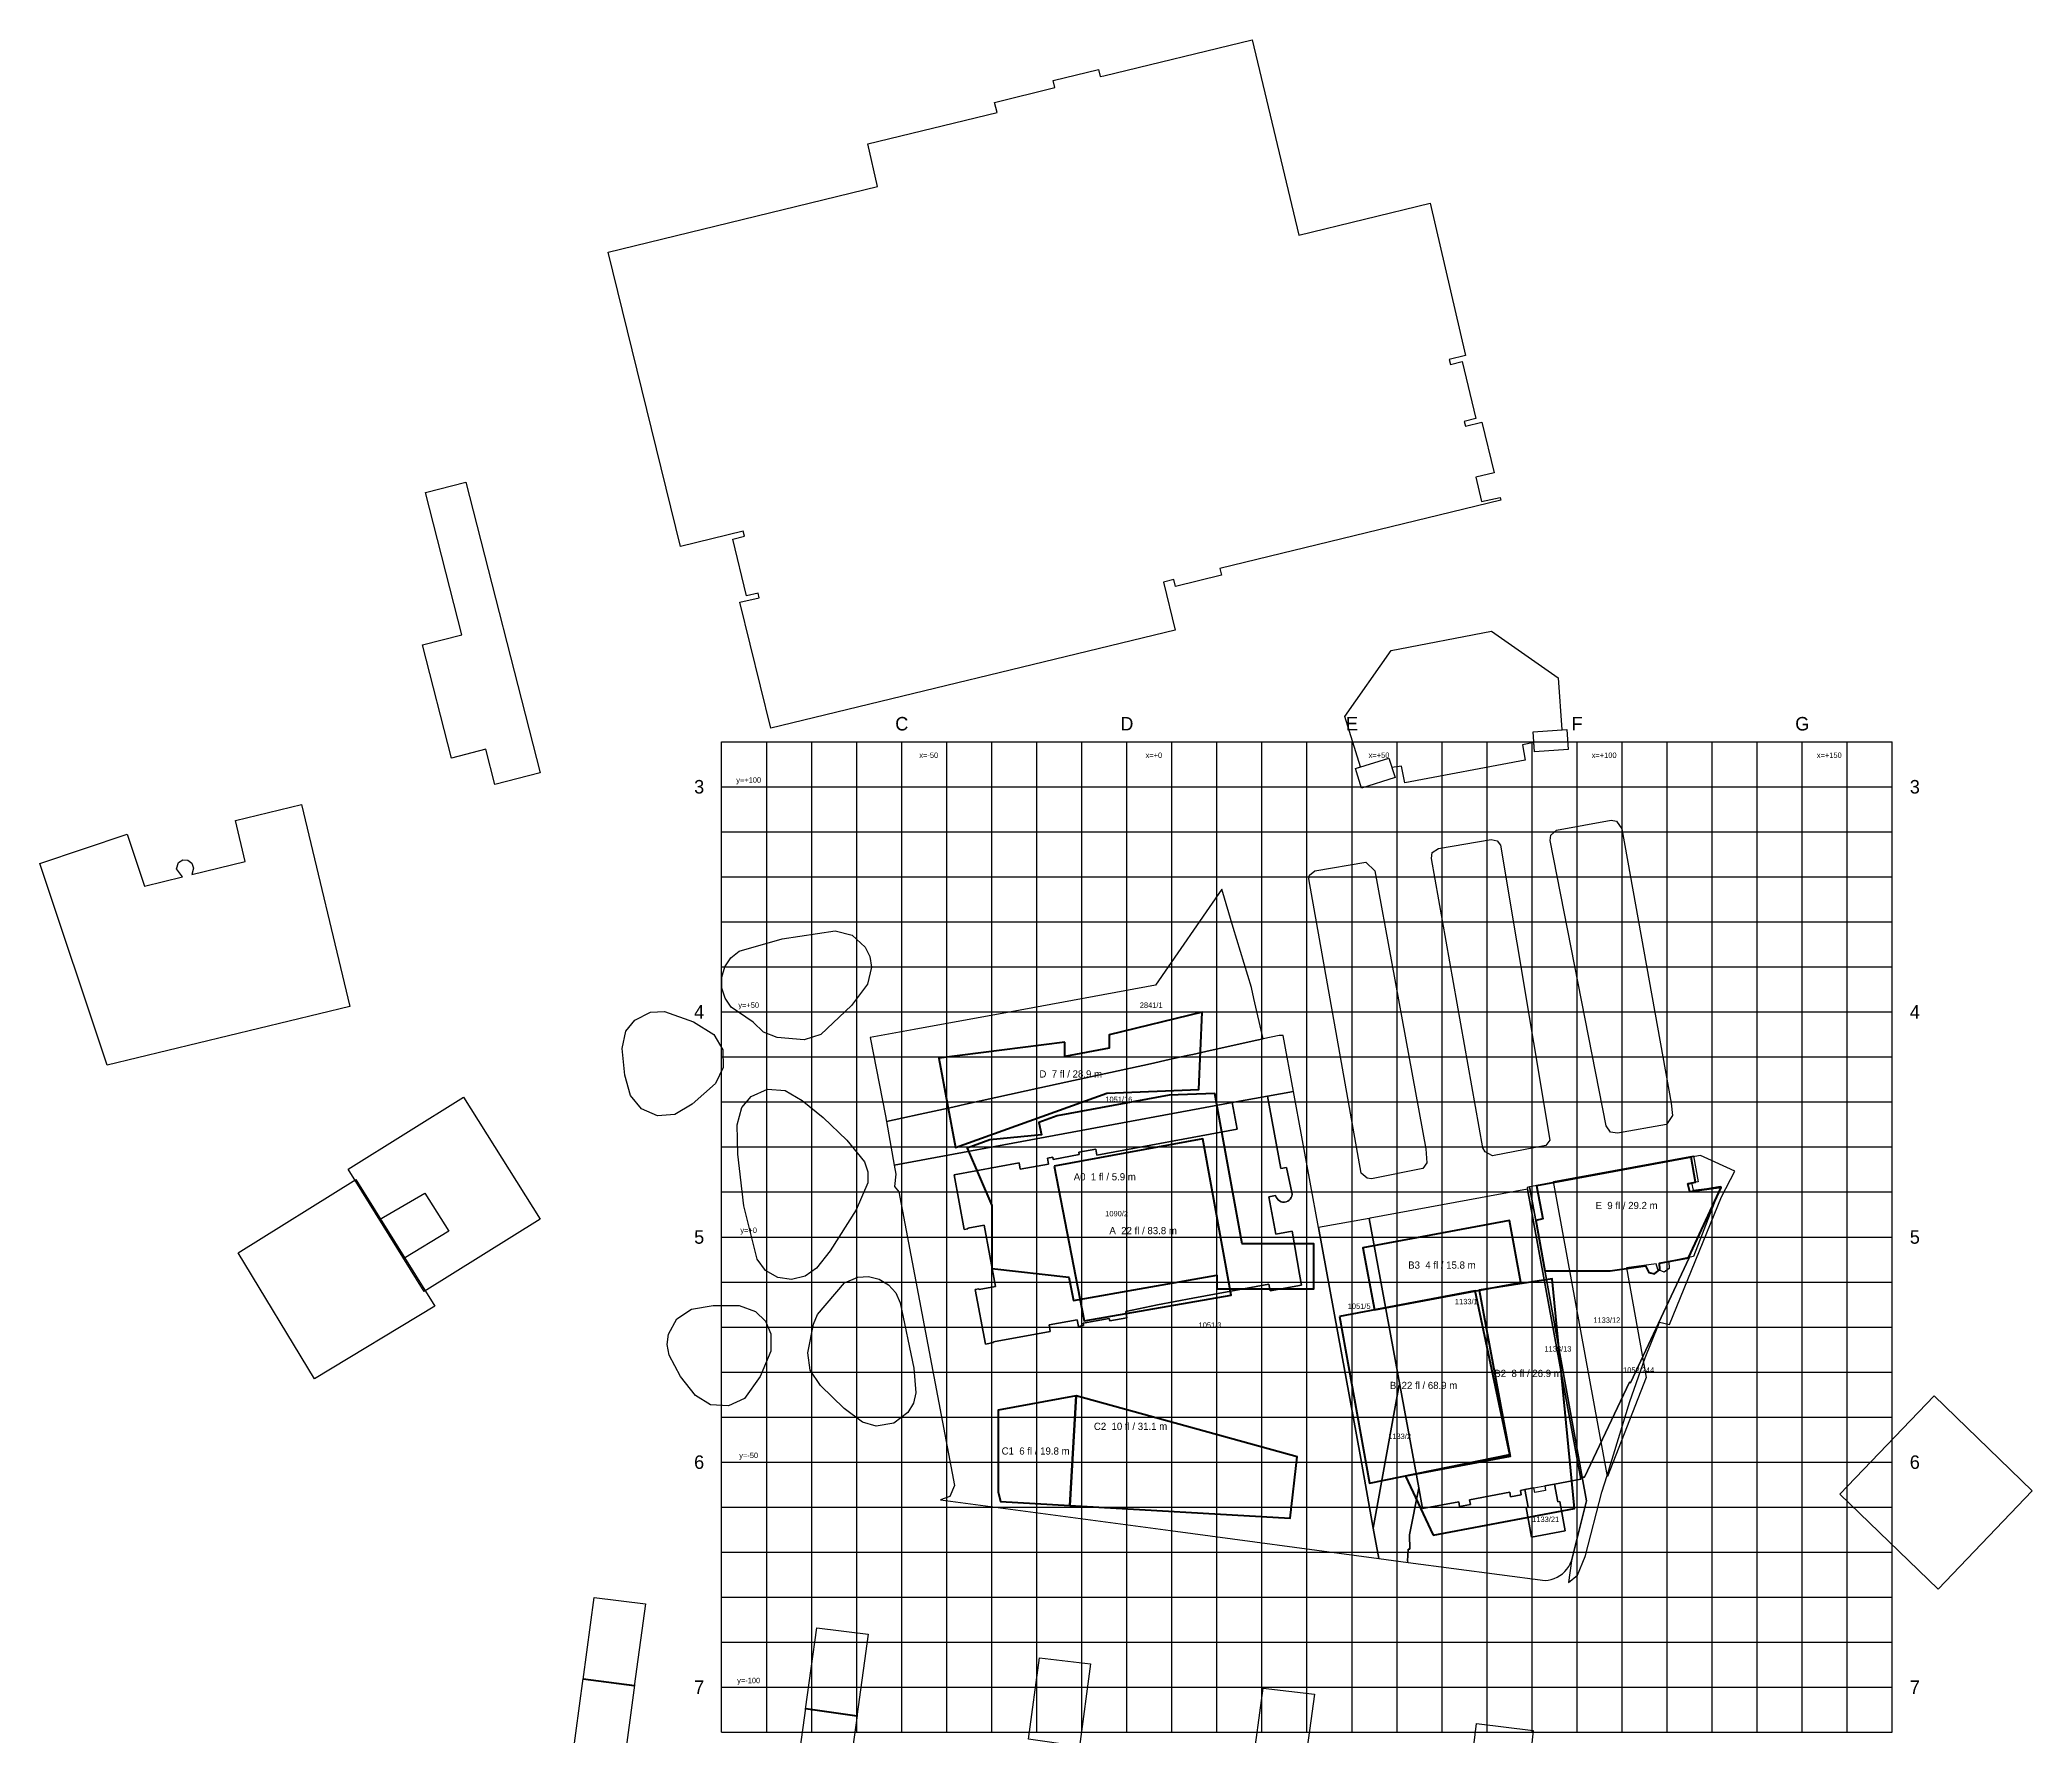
# Model space of a CAD drawing. Header units: metres. Extents: x -241 to 201, y -326 to 266.
# Drawn here: x -241.4 to 201.1, y -110.6 to 265.9 of the extents above; entities that cross this region are included whole.
import ezdxf
from ezdxf.enums import TextEntityAlignment as Align

# ---------------------------------------------------------------- set-up
doc = ezdxf.new("R2010")
doc.units = ezdxf.units.M
for name, color, linetype in [('BUILDING', 5, 'Continuous'), ('CONTEXT', 8, 'Continuous'), ('GRID_MAJOR', 2, 'Continuous'), ('GRID_MINOR', 9, 'Continuous'), ('PARCEL', 6, 'Continuous'), ('TEXT', 250, 'Continuous')]:
    doc.layers.add(name, color=color, linetype=linetype)

msp = doc.modelspace()

# ---------------------------------------------------------------- linework, layer by layer
at = {"layer": 'BUILDING', "lineweight": 50}
for points in [[(-13.78, 43.2987), (-41.7397, 39.6961), (-38.05, 19.89), (-4.47, 31.91), (16.0025, 32.7383), (16.7089, 49.9394), (-3.91, 44.9018), (-3.91, 41.9384), (-13.78, 40.0994)], [(-30, -7), (-12.89, -8.9), (-11.89, -14.08), (20, -8.49), (20, -11.5), (41.5, -11.5), (41.5, -1.5), (25.62, -1.5), (19.57, 31.88), (9.38, 31.47), (-15.47, 26.91), (-19.52, 25.46), (-18.98, 22.7), (-30.42, 21.56), (-35.47, 19.75), (-30, 7)], [(-16.13, 15.74), (-9.5, -18.62), (23.19, -12.89), (16.9, 21.8)], [(90.8, 3.7), (92.84, -7.5), (107.3, -7.5), (115.2, -6.4), (115.9, -7.9), (117.2, -8.2), (118.4, -7.2), (118.3, -5.8), (124.7, -4.6), (132, 11), (125, 10), (124.6, 11.8), (126.3, 12.2), (125.3, 17.7), (91, 11.4), (92.4, 4)], [(54.97, -16.15), (87.51, -10.08), (85.01, 3.69), (52.41, -2.38)], [(47.2387, -17.6285), (53.9098, -54.6502), (85.02, -48.3), (77.36, -11.97)], [(68, -66.2), (99.45, -60.31), (94.48, -9.26), (78.22, -11.81), (85.11, -48.77), (61.86, -53.1)], [(-11.26, -35.24), (-28.57, -38.46), (-28.57, -56.6), (-28.08, -58.73), (-12.67, -59.62)], [(-11.26, -35.24), (-12.67, -59.62), (36.23, -62.45), (37.83, -48.86)]]:
    msp.add_lwpolyline(points, close=True, dxfattribs=at)
at = {"layer": 'CONTEXT'}
for points in [[(-15.99, 255.28), (-16.37, 256.86), (-6.28, 259.33), (-5.9, 257.76), (-5.13, 257.91), (27.85, 265.89), (38.18, 222.48), (67.39, 229.59), (75.24, 195.79), (71.59, 194.91), (71.86, 193.81), (74.45, 194.43), (77.5, 181.81), (74.93, 181.16), (75.21, 180.07), (78.83, 180.98), (81.58, 169.71), (77.49, 168.76), (78.74, 163.34), (82.88, 164.27), (83.02, 163.67), (20.62, 148.5), (20.98, 147.01), (10.81, 144.51), (10.45, 146.04), (8.14, 145.47), (10.72, 134.79), (-79.06, 113.02), (-85.94, 141), (-81.69, 141.95), (-81.92, 143), (-84.49, 142.37), (-87.53, 155), (-84.96, 155.67), (-85.24, 156.78), (-99.15, 153.35), (-115.23, 218.71), (-55.38, 233.35), (-57.55, 242.77), (-28.84, 249.79), (-29.38, 251.98)], [(-155.77, 165.34), (-146.79, 167.64), (-130.29, 103.09), (-140.35, 100.52), (-142.35, 108.34), (-150.01, 106.38), (-156.44, 131.53), (-147.7, 133.76)], [(61.7, 100.84), (60.97, 104.61), (58.86, 104.25), (59.55, 102.04), (52.12, 99.7), (50.75, 104.04), (51.85, 104.39), (48.38, 115.58), (58.72, 130.28), (81, 134.57), (95.82, 124.19), (96.61, 112.66), (97.7, 112.73), (98.01, 108.25), (90.52, 107.75), (90.39, 109.81), (87.84, 109.33), (88.47, 105.93)], [(97.7, 112.73), (98.01, 108.25), (90.52, 107.75), (90.22, 112.23)], [(50.75, 104.04), (58.19, 106.38), (59.55, 102.04), (52.12, 99.7)], [(-207.28, 81.95), (-207.7, 80.49), (-195.81, 83.37), (-197.99, 92.54), (-183.35, 96.08), (-172.6, 51.17), (-226.46, 38.19), (-241.43, 82.97), (-222.06, 89.5), (-218.2, 77.95), (-209.78, 79.99), (-211.06, 81.77), (-210.61, 83.18), (-209.65, 83.77), (-208.53, 83.71), (-207.64, 83.03)], [(94, 88.08), (94.13, 89.23), (95.44, 90.38), (107.56, 92.56), (108.72, 92.33), (109.96, 90.65), (120.88, 29.7), (121.15, 27.01), (119.85, 25.01), (108.95, 23.07), (107.41, 23.32), (106.42, 24.66)], [(79.03, 19.83), (67.66, 84.05), (67.83, 85.4), (69.2, 86.29), (80.91, 88.3), (82.22, 88.02), (82.99, 87.06), (93.91, 21.52), (93.07, 20.29), (81.17, 18), (79.54, 18.88)], [(52.07, 14.2), (40.39, 79.53), (40.53, 80.37), (41.75, 81.34), (53.08, 83.22), (55.04, 81.34), (66.39, 19.6), (66.63, 16.51), (65.72, 15.22), (54.35, 12.95), (53.39, 13.1)], [(-82.97, 47.71), (-87.9, 51.02), (-89.24, 53.01), (-89.95, 55.29), (-89.96, 57.69), (-89.28, 59.98), (-87.95, 61.97), (-86.1, 63.5), (-76.54, 66.25), (-64.76, 67.98), (-60.99, 67.01), (-58.1, 64.4), (-57.08, 62.28), (-56.72, 59.95), (-57.61, 56.16), (-61.17, 51.44), (-67.96, 44.99), (-71.64, 43.79), (-77.65, 44.33), (-80.7, 45.52)], [(-112.12, 41.9), (-111.25, 45.69), (-109.32, 48.17), (-105.84, 49.95), (-102.7, 50.05), (-96.26, 47.78), (-91.72, 44.96), (-89.77, 41.55), (-89.64, 37.63), (-91.36, 34.12), (-96.54, 29.47), (-100.4, 27.21), (-104.26, 26.93), (-107.8, 28.47), (-110.24, 31.46), (-111.48, 35.98)], [(-172.95, 15.06), (-147.31, 31.07), (-130.34, 3.96), (-156.04, -12.09)], [(-86.54, 24.9), (-85.53, 28.74), (-83.46, 31.18), (-79.85, 32.81), (-75.88, 32.53), (-72.11, 30.31), (-67.46, 26.53), (-62.18, 21.52), (-58.26, 16.73), (-57.56, 14.45), (-57.55, 12.06), (-60.12, 6.07), (-65.89, -3.04), (-68.93, -6.92), (-71.45, -8.73), (-74.47, -9.47), (-77.56, -9.02), (-80.24, -7.43), (-82.13, -4.95), (-85.04, 6.93), (-86.44, 18.41)], [(94.76, 12.3), (125.82, 18.02), (126.85, 12.26), (125.39, 12.02), (125.78, 10.41), (131.87, 11.17), (125.83, -4.35), (120.4, -5.47), (120.42, -6.96), (119.35, -7.83), (117.94, -7.24), (117.57, -5.99), (110.95, -6.87), (115.34, -31.18), (106.73, -53.17)], [(-197.41, -3.49), (-171.24, 12.77), (-153.69, -15.37), (-180.41, -31.49)], [(-165.97, 3.86), (-155.89, 9.73), (-150.6, 1.3), (-160.59, -4.79)], [(-70.85, -25.69), (-69.6, -19.36), (-68.7, -17.22), (-62.7, -10.16), (-59.76, -8.91), (-57.35, -8.79), (-55.01, -9.37), (-52.95, -10.62), (-51.34, -12.4), (-50.34, -14.59), (-47.31, -29.11), (-46.86, -34.61), (-47.41, -36.94), (-48.62, -38.99), (-51.76, -41.37), (-55.66, -41.99), (-58.7, -41.11), (-62.8, -38.06), (-68.05, -32.97), (-70.35, -29.55)], [(-86.11, -15.25), (-82.5, -16.54), (-80.29, -18.7), (-79.05, -21.53), (-79.11, -25.37), (-81.47, -30.99), (-84.91, -35.85), (-88.51, -37.52), (-92.47, -37.3), (-95.84, -35.23), (-99.15, -31), (-101.66, -26.21), (-102.07, -23.89), (-101.81, -21.56), (-99.93, -18.16), (-96.68, -16.02), (-91.85, -15.21)], [(201.06, -56.37), (180.17, -78.18), (158.33, -57.14), (179.31, -35.24)], [(-109.4, -99.79), (-120.79, -98.26), (-118.3, -80.06), (-106.91, -81.49)], [(-71.36, -104.9), (-68.89, -86.79), (-57.49, -88.19), (-59.96, -106.5)], [(-10.54, -113.13), (-21.84, -111.52), (-19.4, -93.45), (-8.07, -94.83)], [(-120.75, -98.03), (-109.37, -99.56), (-111.83, -117.82), (-123.21, -116.24)], [(30.28, -100.18), (41.66, -101.57), (39.16, -119.81), (27.8, -118.29)], [(-73.8, -122.84), (-71.32, -104.66), (-59.93, -106.26), (-62.39, -124.45)]]:
    msp.add_lwpolyline(points, close=True, dxfattribs=at)
msp.add_lwpolyline([(74.01, -137.95), (77.65, -108.04), (90.24, -109.63), (88.98, -121.66)], dxfattribs=at)
at = {"layer": 'GRID_MAJOR'}
for p, q in [((-50, -110), (-50, 110)), ((0, -110), (0, 110)), ((50, -110), (50, 110)), ((100, -110), (100, 110)), ((150, -110), (150, 110)), ((-90, 100), (170, 100)), ((-90, 50), (170, 50)), ((-90, 0), (170, 0)), ((-90, -50), (170, -50)), ((-90, -100), (170, -100))]:
    msp.add_line(p, q, dxfattribs=at)
at = {"layer": 'GRID_MINOR'}
for p, q in [((-90, -110), (-90, 110)), ((-90, 110), (170, 110)), ((-80, -110), (-80, 110)), ((-70, -110), (-70, 110)), ((-60, -110), (-60, 110)), ((-40, -110), (-40, 110)), ((-30, -110), (-30, 110)), ((-20, -110), (-20, 110)), ((-10, -110), (-10, 110)), ((10, -110), (10, 110)), ((20, -110), (20, 110)), ((30, -110), (30, 110)), ((40, -110), (40, 110)), ((60, -110), (60, 110)), ((70, -110), (70, 110)), ((80, -110), (80, 110)), ((90, -110), (90, 110)), ((110, -110), (110, 110)), ((120, -110), (120, 110)), ((130, -110), (130, 110)), ((140, -110), (140, 110)), ((160, -110), (160, 110)), ((170, -110), (170, 110)), ((-90, 90), (170, 90)), ((-90, 80), (170, 80)), ((-90, 70), (170, 70)), ((-90, 60), (170, 60)), ((-90, 40), (170, 40)), ((-90, 30), (170, 30)), ((-90, 20), (170, 20)), ((-90, 10), (170, 10)), ((-90, -10), (170, -10)), ((-90, -20), (170, -20)), ((-90, -30), (170, -30)), ((-90, -40), (170, -40)), ((-90, -60), (170, -60)), ((-90, -70), (170, -70)), ((-90, -80), (170, -80)), ((-90, -90), (170, -90)), ((-90, -110), (170, -110))]:
    msp.add_line(p, q, dxfattribs=at)
at = {"layer": 'PARCEL'}
for points in [[(-37.066, 29.205), (-35.851, 29.472), (-19.349, 33.102), (-13.578, 34.37), (5.229, 38.488), (9.422, 39.417), (13.391, 40.285), (14.675, 40.563), (18.507, 41.402), (28.874, 43.684), (30.256, 43.985), (28.205, 52.96), (27.649, 55.388), (23.61, 68.774), (21.056, 77.226), (6.328, 55.911), (-25.722, 50.024), (-47.238, 46.079), (-56.985, 44.285), (-53.609, 26.912), (-53.363, 25.633), (-49.991, 26.369), (-45.916, 27.272), (-38.683, 28.851)], [(31.243, 31.29), (36.982, 32.351), (34.696, 44.726), (34.431, 44.751), (33.831, 44.779), (30.256, 43.985), (28.874, 43.684), (18.507, 41.402), (14.675, 40.563), (13.391, 40.285), (9.422, 39.417), (5.229, 38.488), (-13.578, 34.37), (-19.349, 33.102), (-35.851, 29.472), (-37.066, 29.205), (-38.683, 28.851), (-45.916, 27.272), (-49.991, 26.369), (-53.363, 25.633), (-51.659, 15.954), (23.386, 29.837)], [(-51.633, 11.203), (-50.663, 10.024), (-38.27, -55.203), (-39.294, -57.665), (-41.37, -58.354), (9.664, -65.223), (55.929, -71.395), (54.728, -64.635), (51.993, -49.213), (42.555, 2.075), (36.982, 32.351), (31.243, 31.29), (34.162, 15.186), (35.451, 15.424), (36.67, 9.857), (36.692, 9.477), (36.634, 9.095), (36.5, 8.744), (36.292, 8.422), (36.026, 8.154), (35.712, 7.939), (35.358, 7.799), (34.984, 7.728), (34.598, 7.746), (34.232, 7.837), (33.887, 8.001), (33.583, 8.232), (33.341, 8.522), (33.154, 8.849), (33.043, 9.218), (31.527, 8.939), (33.068, 0.661), (36.711, 1.333), (38.316, -8.219), (38.748, -10.703), (31.825, -11.967), (31.55, -10.481), (14.648, -13.62), (6.781, -15.064), (-0.269, -16.578), (-0.021, -17.947), (-3.815, -18.62), (-3.905, -18.107), (-9.69, -19.134), (-9.599, -19.647), (-10.781, -19.86), (-11.055, -18.383), (-17.29, -19.512), (-17.026, -20.99), (-29.643, -23.279), (-29.618, -23.467), (-31.396, -23.822), (-33.664, -11.646), (-32.847, -11.494), (-32.81, -11.691), (-29.148, -11.016), (-31.671, 2.649), (-35.324, 1.976), (-35.302, 1.817), (-36.129, 1.663), (-38.377, 13.842), (-23.956, 16.449), (-23.701, 15.03), (-17.401, 16.198), (-17.654, 17.527), (-16.483, 17.748), (-16.392, 17.235), (-10.595, 18.315), (-10.695, 18.826), (-6.925, 19.525), (-6.679, 18.176), (24.479, 23.941), (23.386, 29.837), (-51.659, 15.954), (-51.307, 13.973)], [(14.648, -13.62), (31.55, -10.481), (31.825, -11.967), (38.748, -10.703), (38.316, -8.219), (36.711, 1.333), (33.068, 0.661), (31.527, 8.939), (33.043, 9.218), (33.154, 8.849), (33.341, 8.522), (33.583, 8.232), (33.887, 8.001), (34.232, 7.837), (34.598, 7.746), (34.984, 7.728), (35.358, 7.799), (35.712, 7.939), (36.026, 8.154), (36.292, 8.422), (36.5, 8.744), (36.634, 9.095), (36.692, 9.477), (36.67, 9.857), (35.451, 15.424), (34.162, 15.186), (31.243, 31.29), (23.386, 29.837), (24.479, 23.941), (-6.679, 18.176), (-6.925, 19.525), (-10.695, 18.826), (-10.595, 18.315), (-16.392, 17.235), (-16.483, 17.748), (-17.654, 17.527), (-17.401, 16.198), (-23.701, 15.03), (-23.956, 16.449), (-38.377, 13.842), (-36.129, 1.663), (-35.302, 1.817), (-35.324, 1.976), (-31.671, 2.649), (-29.148, -11.016), (-32.81, -11.691), (-32.847, -11.494), (-33.664, -11.646), (-31.396, -23.822), (-29.618, -23.467), (-29.643, -23.279), (-17.026, -20.99), (-17.29, -19.512), (-11.055, -18.383), (-10.781, -19.86), (-9.599, -19.647), (-9.69, -19.134), (-3.905, -18.107), (-3.815, -18.62), (-0.021, -17.947), (-0.269, -16.578), (6.781, -15.064)], [(125.294, 17.712), (91.02, 11.408), (89.444, 11.121), (90.802, 3.666), (101.15, -53.362), (101.366, -53.322), (101.656, -53.373), (111.618, -32.269), (111.824, -32.372), (124.864, -4.657), (124.649, -4.555), (132.01, 11.003), (131.836, 11.241), (124.97, 10.005), (124.605, 11.853), (126.325, 12.19)], [(98.05, -76.723), (100.078, -75.102), (101.795, -70.99), (101.867, -70.707), (105.478, -56.654), (106.686, -52.955), (111.703, -36.568), (115.115, -26.862), (118.04, -19.495), (118.272, -18.908), (120.551, -19.402), (132.057, 8.899), (135.055, 14.631), (130.686, 16.605), (127.381, 18.1), (125.294, 17.712), (126.325, 12.19), (124.605, 11.853), (124.97, 10.005), (131.836, 11.241), (132.01, 11.003), (124.649, -4.555), (124.864, -4.657), (111.824, -32.372), (111.618, -32.269), (101.656, -53.373), (101.366, -53.322), (101.15, -53.362), (102.098, -58.572), (98.729, -71.895)], [(53.789, 4.143), (60.644, -32.821), (64.814, -55.679), (65.647, -60.278), (73.71, -58.787), (73.903, -59.821), (76.305, -59.379), (76.113, -58.346), (85.024, -56.708), (85.215, -57.731), (87.588, -57.294), (87.406, -56.269), (88.39, -56.084), (90.379, -55.72), (92.791, -55.267), (94.976, -54.866), (100.815, -53.791), (88.976, 10.633), (54.065, 4.191)], [(64.814, -55.679), (62.806, -66.12), (62.811, -69.319), (62.508, -69.32), (62.354, -72.017), (62.449, -72.266), (92.867, -76.325), (93.573, -76.248), (94.26, -76.103), (94.936, -75.879), (95.581, -75.578), (96.187, -75.213), (96.755, -74.791), (97.274, -74.306), (97.735, -73.768), (98.128, -73.179), (98.467, -72.557), (98.729, -71.895), (102.098, -58.572), (101.15, -53.362), (90.802, 3.666), (89.444, 11.121), (88.902, 11.027), (88.976, 10.633), (100.815, -53.791), (94.976, -54.866), (95.711, -58.813), (96.144, -58.734), (97.367, -65.289), (89.867, -66.683), (88.66, -60.105), (89.113, -60.022), (88.39, -56.084), (87.406, -56.269), (87.588, -57.294), (85.215, -57.731), (85.024, -56.708), (76.113, -58.346), (76.305, -59.379), (73.903, -59.821), (73.71, -58.787), (65.647, -60.278)], [(60.644, -32.821), (53.789, 4.143), (42.555, 2.075), (51.993, -49.213), (54.728, -64.635), (60.477, -32.854)], [(55.929, -71.395), (62.449, -72.266), (62.354, -72.017), (62.508, -69.32), (62.811, -69.319), (62.806, -66.12), (64.814, -55.679), (60.644, -32.821), (60.477, -32.854), (54.728, -64.635)], [(88.39, -56.084), (89.113, -60.022), (88.66, -60.105), (89.867, -66.683), (97.367, -65.289), (96.144, -58.734), (95.711, -58.813), (94.976, -54.866), (92.791, -55.267), (92.987, -56.331), (90.576, -56.783), (90.379, -55.72)]]:
    msp.add_lwpolyline(points, close=True, dxfattribs=at)

# ---------------------------------------------------------------- texts
at = {"layer": 'TEXT'}
for s, height, p in [('C', 3, (-50, 114)), ('D', 3, (0, 114)), ('E', 3, (50, 114)), ('F', 3, (100, 114)), ('G', 3, (150, 114)), ('x=-50', 1.2, (-44, 107)), ('x=+0', 1.2, (6, 107)), ('x=+50', 1.2, (56, 107)), ('x=+100', 1.2, (106, 107)), ('x=+150', 1.2, (156, 107)), ('y=+100', 1.2, (-84, 101.5)), ('3', 3, (-95, 100)), ('3', 3, (175, 100)), ('4', 3, (-95, 50)), ('y=+50', 1.2, (-84, 51.5)), ('2841/1', 1.2, (5.4053, 51.492)), ('4', 3, (175, 50)), ('D  7 fl / 28.9 m', 1.6, (-12.4731, 36.2172)), ('1051/16', 1.2, (-1.7873, 30.5635)), ('A0  1 fl / 5.9 m', 1.6, (-4.9055, 13.375)), ('1090/2', 1.2, (-2.2773, 5.1885)), ('E  9 fl / 29.2 m', 1.6, (110.9803, 7)), ('5', 3, (-95, 0)), ('y=+0', 1.2, (-84, 1.5)), ('A  22 fl / 83.8 m', 1.6, (3.6133, 1.425)), ('5', 3, (175, 0)), ('B3  4 fl / 15.8 m', 1.6, (69.9684, -6.23)), ('1051/5', 1.2, (51.587, -15.373)), ('1133/1', 1.2, (75.3908, -14.339)), ('1051/3', 1.2, (18.4644, -19.5795)), ('1133/12', 1.2, (106.5928, -18.463)), ('1133/13', 1.2, (95.7361, -24.848)), ('B2  8 fl / 26.9 m', 1.6, (89.0962, -30.29)), ('1052/244', 1.2, (113.6545, -29.5655)), ('B  22 fl / 68.9 m', 1.6, (65.8943, -32.9642)), ('C2  10 fl / 31.1 m', 1.6, (0.8156, -42.05)), ('1133/2', 1.2, (60.5723, -44.2665)), ('6', 3, (-95, -50)), ('y=-50', 1.2, (-84, -48.5)), ('C1  6 fl / 19.8 m', 1.6, (-20.2704, -47.53)), ('6', 3, (175, -50)), ('1133/21', 1.2, (93.0095, -62.697)), ('7', 3, (-95, -100)), ('y=-100', 1.2, (-84, -98.5)), ('7', 3, (175, -100))]:
    msp.add_text(s, height=height, dxfattribs=at).set_placement(p, align=Align.MIDDLE_CENTER)

doc.saveas('drawing.dxf')
